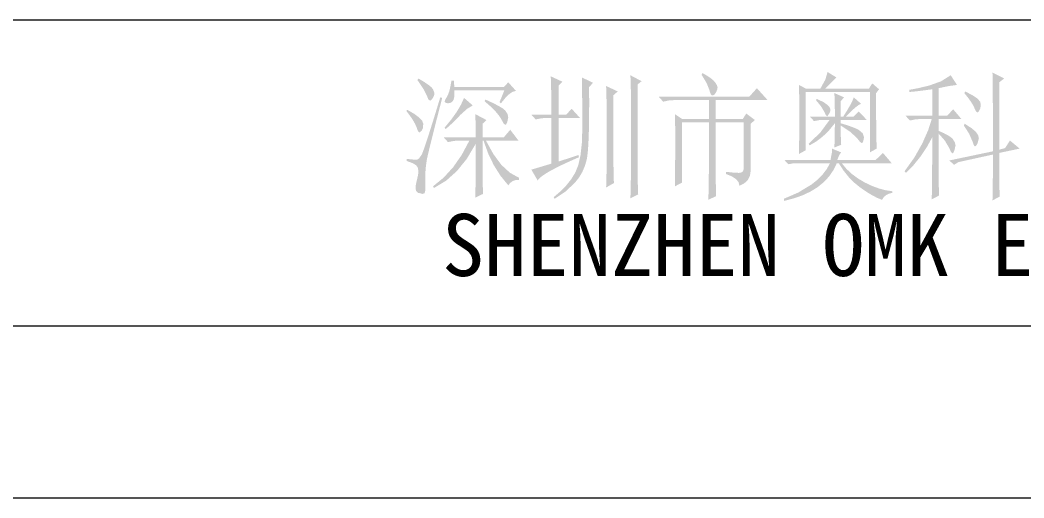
# Model space of a CAD drawing. Header units: millimetres. Extents: x 0 to 260, y 22 to 203.
# Drawn here: x 189.47 to 215.62, y 22.29 to 34.74 of the extents above; entities that cross this region are included whole.
import ezdxf

# ---------------------------------------------------------------- set-up
doc = ezdxf.new("R2010")
doc.units = ezdxf.units.MM

msp = doc.modelspace()

# ---------------------------------------------------------------- hatches: boundary and pattern name
h = msp.add_hatch(color=7)
h.paths.add_polyline_path([(200.773079, 33.162774), (200.785756, 32.994102), (202.076151, 32.994102), (202.189702, 33.12033), (202.391998, 32.895434), (202.310452, 32.875194), (202.217952, 32.814543), (202.114495, 32.713585), (202.000084, 32.572422), (201.96205, 32.600534), (202.088278, 32.909766), (200.785756, 32.909766), (200.786859, 32.75639), (200.766464, 32.663373), (200.731737, 32.612592), (200.690396, 32.586202), (200.620943, 32.572422), (200.558105, 32.586202), (200.532749, 32.614314), (200.545289, 32.66351), (200.58346, 32.726762), (200.619539, 32.790936), (200.652569, 32.88503), (200.682602, 33.008993), (200.709689, 33.162774)])
h.paths.add_polyline_path([(201.038764, 32.712982), (201.266416, 32.516198), (201.117519, 32.42821), (200.950019, 32.276971), (200.76357, 32.083632), (200.558105, 31.897735), (200.532749, 31.939627), (200.706381, 32.151388), (200.848595, 32.350902), (200.959389, 32.538117)])
h.paths.add_polyline_path([(201.595492, 32.670538), (201.793731, 32.578675), (201.946134, 32.499937), (202.052751, 32.434429), (202.113634, 32.382253), (202.170685, 32.292956), (202.189702, 32.206966), (202.164346, 32.080187), (202.138783, 32.027615), (202.113634, 32.010182), (202.069399, 32.045322), (202.012762, 32.150742), (201.946935, 32.254405), (201.851187, 32.36861), (201.72557, 32.493357), (201.570136, 32.628646)])
h.paths.add_polyline_path([(201.519424, 31.602283), (201.519424, 30.688919), (201.532102, 30.210465), (201.329255, 30.112348), (201.332355, 30.192708), (201.335042, 30.30027), (201.337316, 30.435051), (201.339177, 30.597073), (201.340624, 30.786354), (201.341657, 31.002914), (201.342277, 31.246772), (201.342484, 31.517947), (201.112937, 31.12965), (200.855072, 30.80812), (200.568888, 30.553355), (200.254385, 30.365356), (200.229029, 30.407248), (200.506549, 30.634823), (200.757093, 30.909888), (200.980766, 31.232392), (201.177671, 31.602283), (200.924663, 31.602283), (200.766395, 31.591672), (200.620943, 31.560391), (200.507393, 31.686619), (201.342484, 31.686619), (201.341657, 31.871948), (201.339177, 32.034436), (201.335042, 32.174186), (201.329255, 32.291302), (201.620848, 32.136411), (201.519424, 32.038294), (201.519424, 31.686619), (202.076151, 31.686619), (202.240414, 31.883403), (202.455388, 31.602283), (201.607618, 31.602283), (201.803687, 31.246456), (202.012417, 30.966181), (202.233859, 30.761559), (202.468065, 30.632695), (202.468065, 30.576471), (202.384264, 30.572647), (202.309867, 30.547946), (202.244978, 30.502367), (202.189702, 30.435912), (201.988164, 30.682494), (201.813497, 30.959153), (201.665703, 31.265783), (201.54478, 31.602283)])
h.paths.add_polyline_path([(200.469359, 32.712982), (200.382747, 32.376774), (200.306458, 32.078387), (200.240478, 31.817814), (200.184794, 31.595048), (200.139394, 31.410084), (200.104265, 31.262915), (200.079393, 31.153535), (200.064767, 31.081936), (200.036241, 30.860692), (200.026733, 30.618364), (200.026733, 30.502901), (200.026733, 30.409453), (200.026733, 30.337916), (200.026733, 30.288186), (200.010748, 30.229895), (199.963343, 30.210465), (199.843178, 30.238577), (199.791088, 30.284396), (199.773725, 30.365356), (199.782958, 30.45355), (199.811208, 30.576471), (199.840009, 30.702975), (199.849793, 30.801367), (199.835392, 30.888873), (199.792467, 30.955708), (199.702343, 31.011932), (199.546073, 31.068156), (199.546073, 31.124379), (199.648298, 31.112503), (199.72763, 31.105018), (199.784121, 31.101978), (199.817822, 31.103433), (199.86819, 31.138435), (199.931373, 31.229662), (199.954187, 31.279114), (199.987898, 31.367931), (200.0325, 31.496099), (200.087987, 31.663606), (200.154351, 31.870439), (200.231587, 32.116584), (200.319688, 32.40203), (200.418647, 32.726762)])
h.paths.add_polyline_path([(199.5582, 32.40375), (199.740919, 32.296573), (199.871497, 32.199938), (199.949882, 32.113845), (199.976021, 32.038294), (199.964859, 31.922195), (199.931373, 31.855291), (199.894993, 31.823803), (199.875149, 31.813399), (199.836702, 31.848539), (199.799081, 31.953958), (199.758567, 32.043565), (199.700689, 32.143714), (199.625448, 32.254405), (199.532844, 32.375638)])
h.paths.add_polyline_path([(199.849793, 33.218998), (200.001291, 33.127634), (200.115065, 33.050326), (200.191012, 32.987074), (200.229029, 32.937878), (200.257554, 32.867598), (200.267063, 32.82543), (200.255901, 32.767277), (200.222414, 32.705816), (200.182727, 32.658205), (200.152961, 32.642426), (200.108795, 32.670538), (200.077445, 32.754874), (199.98236, 32.94463), (199.824437, 33.176554)])
h = msp.add_hatch(color=7)
h.paths.add_polyline_path([(203.373183, 30.126129), (203.55033, 30.27705), (203.703085, 30.433913), (203.83145, 30.596875), (203.935423, 30.76609), (204.015728, 30.966689), (204.073089, 31.224494), (204.107505, 31.539453), (204.118977, 31.911515), (204.118168, 32.295462), (204.115808, 32.646078), (204.112001, 32.963311), (204.106851, 33.24711), (204.397341, 33.10655), (204.295917, 32.994102), (204.297829, 32.626323), (204.296951, 32.296074), (204.293282, 32.003368), (204.286822, 31.748217), (204.277572, 31.530636), (204.265532, 31.350636), (204.250701, 31.208231), (204.233079, 31.103433), (204.185545, 30.93682), (204.119046, 30.78173), (204.033634, 30.638113), (203.929359, 30.505916), (203.682484, 30.273992), (203.397988, 30.084236)])
h.paths.add_polyline_path([(204.928713, 31.124379), (204.929453, 31.021561), (204.931744, 30.881845), (204.935689, 30.705335), (204.94139, 30.492136), (204.739094, 30.379136), (204.744564, 30.530324), (204.748534, 30.7027), (204.750954, 30.896159), (204.751772, 31.110599), (204.751772, 32.586202), (204.739094, 33.022214), (205.042814, 32.881654), (204.928713, 32.782986)])
h.paths.add_polyline_path([(205.560956, 30.688919), (205.564264, 30.474221), (205.574186, 30.196684), (205.37189, 30.098017), (205.380847, 30.414552), (205.384016, 30.660807), (205.384016, 32.82543), (205.383207, 32.91297), (205.380847, 33.0218), (205.37704, 33.151922), (205.37189, 33.303333), (205.66238, 33.148442), (205.560956, 33.064106)])
h.paths.add_polyline_path([(203.309242, 32.811098), (203.306073, 33.004506), (203.297115, 33.275221), (203.600835, 33.134662), (203.499411, 33.035994), (203.499411, 32.276971), (203.701707, 32.276971), (203.840614, 32.431862), (204.056139, 32.192635), (203.499411, 32.192635), (203.499411, 31.054375), (204.018105, 31.223047), (204.030783, 31.166823), (203.800744, 31.065125), (203.598036, 30.970875), (203.422651, 30.884079), (203.274584, 30.804744), (203.153828, 30.732876), (203.060377, 30.668481), (202.994224, 30.611567), (202.955362, 30.56214), (202.7911, 30.84326), (203.309242, 30.998151), (203.309242, 32.192635), (203.20837, 32.192635), (203.050102, 32.182024), (202.90465, 32.150742), (202.7911, 32.276971), (203.309242, 32.276971)])
h = msp.add_hatch(color=7)
h.paths.add_polyline_path([(207.225097, 33.317114), (207.250453, 33.359557), (207.365485, 33.292292), (207.457572, 33.231124), (207.526716, 33.176158), (207.572914, 33.127496), (207.625004, 33.044745), (207.642367, 32.97977), (207.634513, 32.939325), (207.610948, 32.874488), (207.572983, 32.811098), (207.522202, 32.77582), (207.494909, 32.777043), (207.470044, 32.802141), (207.447556, 32.85101), (207.427393, 32.923546), (207.357665, 33.099246)])
h.paths.add_polyline_path([(206.528913, 30.407248), (206.542142, 31.454557), (206.541315, 31.69909), (206.538834, 31.920059), (206.5347, 32.117463), (206.528913, 32.291302), (206.719082, 32.164523), (207.414715, 32.164523), (207.414715, 32.656758), (206.528913, 32.656758), (206.371127, 32.646078), (206.225744, 32.614314), (206.112194, 32.741094), (208.464781, 32.741094), (208.667077, 32.96599), (208.94544, 32.656758), (207.591656, 32.656758), (207.591656, 32.164523), (208.299967, 32.164523), (208.389264, 32.305083), (208.616916, 32.136411), (208.502814, 32.038294), (208.502814, 30.801367), (208.484624, 30.677223), (208.430054, 30.572613), (208.339104, 30.487433), (208.211773, 30.42158), (208.189655, 30.514701), (208.123303, 30.59728), (208.012715, 30.669317), (207.857893, 30.730812), (207.857893, 30.787036), (208.051783, 30.765952), (208.205158, 30.758924), (208.262614, 30.769466), (208.301828, 30.801092), (208.322748, 30.853802), (208.325323, 30.927596), (208.325323, 32.080187), (207.591656, 32.080187), (207.591656, 30.660807), (207.604885, 30.154241), (207.402038, 30.056124), (207.411477, 30.410969), (207.414715, 30.745143), (207.414715, 32.080187), (206.719082, 32.080187), (206.719082, 30.505916)])
h = msp.add_hatch(color=7)
h.paths.add_polyline_path([(209.761812, 31.251159), (209.770769, 31.7744), (209.773939, 32.248859), (209.770769, 32.673983), (209.761812, 33.050326), (209.95143, 32.951658), (210.31854, 32.951658), (210.447869, 33.187027), (210.508158, 33.387669), (210.73581, 33.24711), (210.684133, 33.196992), (210.618401, 33.13101), (210.538612, 33.049215), (210.444768, 32.951658), (211.583579, 32.951658), (211.671773, 33.092218), (211.848713, 32.937878), (211.773197, 32.83921), (211.773197, 32.171689), (211.776228, 31.818291), (211.785875, 31.391719), (211.608935, 31.293051), (211.608935, 32.867322), (209.938752, 32.867322), (209.938752, 31.349275)])
h.paths.add_polyline_path([(210.697776, 32.220747), (210.696958, 32.406989), (210.694537, 32.572146), (210.690567, 32.71622), (210.685098, 32.83921), (210.938106, 32.726762), (210.849911, 32.628646), (210.849911, 32.220747), (210.91275, 32.220747), (211.015388, 32.384148), (211.09596, 32.52295), (211.154518, 32.637155), (211.191113, 32.726762), (211.381283, 32.55809), (211.322475, 32.531735), (211.235348, 32.466726), (211.119903, 32.363064), (210.976139, 32.220747), (211.178435, 32.220747), (211.317342, 32.361307), (211.532867, 32.136411), (210.849911, 32.136411), (210.849911, 32.052075), (211.007309, 32.004214), (211.138817, 31.958988), (211.244383, 31.916347), (211.323956, 31.876237), (211.423451, 31.79011), (211.456799, 31.686619), (211.437507, 31.588503), (211.420143, 31.546335), (211.406087, 31.532279), (211.355376, 31.563767), (211.279859, 31.658507), (211.102506, 31.827179), (210.849911, 31.995851), (210.850643, 31.837721), (210.852874, 31.700675), (210.856655, 31.584713), (210.862038, 31.489835), (210.685098, 31.419831), (210.694537, 31.704327), (210.697776, 32.052075), (210.547509, 31.868434), (210.387786, 31.711148), (210.218658, 31.580321), (210.040176, 31.476055), (210.01482, 31.517947), (210.321089, 31.813123), (210.558318, 32.136411), (210.30531, 32.136411), (210.153726, 32.108299), (210.052303, 32.220747)])
h.paths.add_polyline_path([(210.229794, 32.68487), (210.400119, 32.60391), (210.507606, 32.529978), (210.564657, 32.46335), (210.583674, 32.40375), (210.574166, 32.355794), (210.54564, 32.297917), (210.514152, 32.250788), (210.49548, 32.235078), (210.466885, 32.259538), (210.43209, 32.333195), (210.343689, 32.484228), (210.204438, 32.656758)])
h.paths.add_polyline_path([(210.862038, 31.293051), (210.811188, 31.222771), (210.761165, 31.096267), (211.760519, 31.096267), (211.950137, 31.279271), (212.177789, 31.011932), (210.875267, 31.011932), (210.998464, 30.864344), (211.140677, 30.730812), (211.301908, 30.611336), (211.482155, 30.505916), (211.668716, 30.418066), (211.84892, 30.3513), (212.02282, 30.305618), (212.190467, 30.28102), (212.190467, 30.238577), (212.1026, 30.216657), (212.029098, 30.178976), (211.96986, 30.125483), (211.924781, 30.056124), (211.798992, 30.107999), (211.662196, 30.179252), (211.514341, 30.269832), (211.355376, 30.379688), (211.197237, 30.508551), (211.051863, 30.656949), (210.919201, 30.824777), (210.799199, 31.011932), (210.748488, 31.011932), (210.660216, 30.830547), (210.547501, 30.665906), (210.410291, 30.518008), (210.248535, 30.386853), (210.063025, 30.272028), (209.854623, 30.173947), (209.62338, 30.092608), (209.369347, 30.028012), (209.369347, 30.084236), (209.745551, 30.247809), (210.090336, 30.456858), (210.243815, 30.578392), (210.375177, 30.71145), (210.484421, 30.855981), (210.571547, 31.011932), (209.635033, 31.011932), (209.483448, 30.98382), (209.382025, 31.096267), (210.583674, 31.096267), (210.61847, 31.275619), (210.622259, 31.391719)])
h = msp.add_hatch(color=7)
h.paths.add_polyline_path([(214.094938, 32.881654), (214.289241, 32.777888), (214.417398, 32.691485), (214.485129, 32.608733), (214.49953, 32.515647), (214.481753, 32.431311), (214.454881, 32.375087), (214.428078, 32.343599), (214.410784, 32.333195), (214.37275, 32.361307), (214.334716, 32.445642), (214.294529, 32.528221), (214.236875, 32.621342), (214.161859, 32.725005), (214.069582, 32.83921)])
h.paths.add_polyline_path([(214.081708, 32.038294), (214.261956, 31.921988), (214.37275, 31.827179), (214.429801, 31.742843), (214.448818, 31.658507), (214.410784, 31.517947), (214.376057, 31.465375), (214.347945, 31.447943), (214.319075, 31.479431), (214.284004, 31.574171), (214.195603, 31.777983), (214.056352, 31.995851)])
h.paths.add_polyline_path([(214.815376, 31.321163), (214.815171, 31.706825), (214.814566, 32.055589), (214.813574, 32.367456), (214.812206, 32.642426), (214.810477, 32.8805), (214.8084, 33.081676), (214.805986, 33.245955), (214.803249, 33.373338), (215.106969, 33.218998), (214.980189, 33.12033), (214.980189, 31.363607), (215.132325, 31.405499), (215.258553, 31.602283), (215.511561, 31.391719), (214.980189, 31.279271), (214.980372, 31.046079), (214.98093, 30.838867), (214.981875, 30.657623), (214.983221, 30.502333), (214.98498, 30.372985), (214.987166, 30.269565), (214.98979, 30.192061), (214.992867, 30.14046), (214.803249, 30.041793), (214.8084, 30.295955), (214.812206, 30.579779), (214.814566, 30.893369), (214.815376, 31.236827), (213.917446, 31.040044), (213.803345, 30.970039), (213.677116, 31.082487)])
h.paths.add_polyline_path([(213.398753, 31.785287), (213.398936, 31.473908), (213.399493, 31.193781), (213.400439, 30.944892), (213.401784, 30.727229), (213.403543, 30.540778), (213.405729, 30.385527), (213.408354, 30.261463), (213.411431, 30.168572), (213.221813, 30.069905), (213.227282, 30.423983), (213.231252, 30.811496), (213.233672, 31.232392), (213.23449, 31.686619), (213.091967, 31.42834), (212.930633, 31.187631), (212.750489, 30.964493), (212.551535, 30.758924), (212.51295, 30.801367), (212.767473, 31.157659), (212.974868, 31.525113), (213.128313, 31.871069), (213.221813, 32.164523), (212.956127, 32.164523), (212.797652, 32.153912), (212.652407, 32.12263), (212.538306, 32.248859), (213.23449, 32.248859), (213.23449, 32.937878), (213.045441, 32.912358), (212.883366, 32.892058), (212.748164, 32.877029), (212.639729, 32.867322), (212.639729, 32.923546), (212.864349, 32.965714), (213.158423, 33.035994), (213.462005, 33.144859), (213.71515, 33.303333), (213.879412, 33.050326), (213.664301, 33.0218), (213.398753, 32.96599), (213.398753, 32.248859), (213.626405, 32.248859), (213.777989, 32.417531), (213.993514, 32.164523), (213.398753, 32.164523), (213.398753, 31.855291), (213.535893, 31.794218), (213.643837, 31.737538), (213.722531, 31.685301), (213.771925, 31.637561), (213.824291, 31.551227), (213.84193, 31.476055), (213.809959, 31.334944), (213.782743, 31.282372), (213.765862, 31.264939), (213.72459, 31.300079), (213.677116, 31.405499), (213.563359, 31.5987)])

# ---------------------------------------------------------------- linework, layer by layer
at = {"color": 7, "lineweight": 0}
for points in [[(0.128058, 22.287794), (259.869517, 22.287794), (259.869517, 202.784781), (0.128058, 202.784781)], [(4.604456, 198.308031), (255.392767, 198.308031), (255.392767, 26.763839), (4.604456, 26.763839)]]:
    msp.add_lwpolyline(points, close=True, dxfattribs=at)
for points in [[(255.392837, 34.741379), (181.233304, 34.741379)], [(255.392837, 26.763909), (181.848901, 26.763909)]]:
    msp.add_lwpolyline(points, dxfattribs=at)

# ---------------------------------------------------------------- texts
at = {"color": 7, "insert": (200.462872, 29.689317), "char_height": 1.617663, "attachment_point": 1}
msp.add_mtext('{\\fSimSun|b0|i0|c0;SHENZHEN OMK ELECTRONICS CO.,LTD}', dxfattribs=at)

doc.saveas('drawing.dxf')
